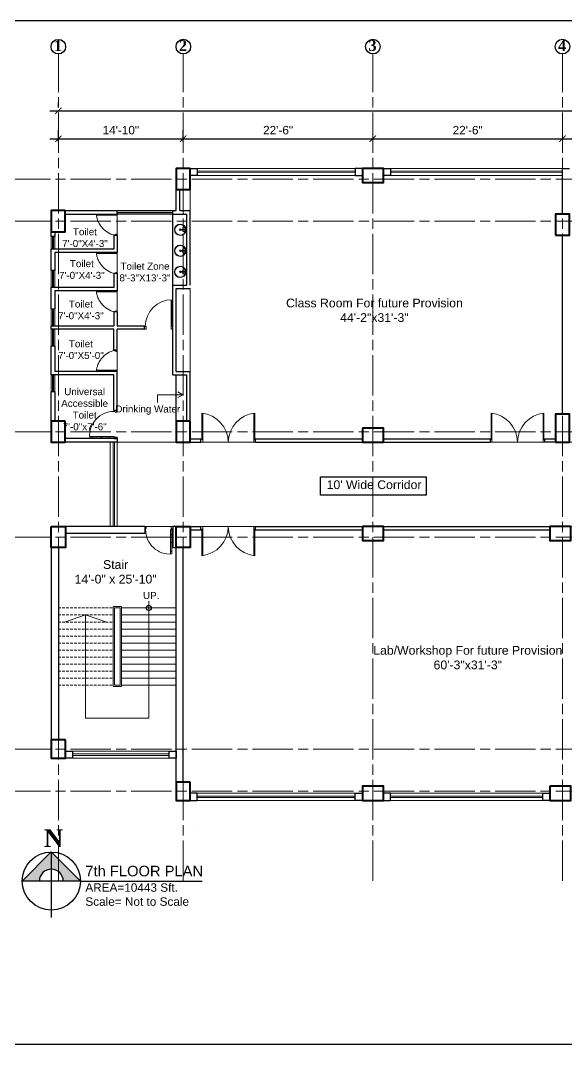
# Model space of a CAD drawing. Header units: inches. Extents: x -12 to 20935469, y -1604 to 24729220.
# Drawn here: x 20855962 to 20856740, y 24707850 to 24709308 of the extents above; entities that cross this region are included whole.
import ezdxf

# ---------------------------------------------------------------- set-up
doc = ezdxf.new("R2010")
doc.units = ezdxf.units.IN
doc.header["$LTSCALE"] = 0.03
doc.header["$MEASUREMENT"] = 0
doc.header["$PDMODE"] = 32
doc.header["$PDSIZE"] = 15
doc.linetypes.add('ACAD_ISO08W100', pattern=[36, 24, -3, 6, -3])
doc.linetypes.add('DASHED2', pattern=[0.375, 0.25, -0.125])
for name, color, linetype, lineweight in [('column', 1, 'Continuous', 40), ('Dim Line', 252, 'Continuous', 13), ('Door', 7, 'Continuous', 18), ('Gas', 21, 'Continuous', 5), ('Glass Line', 252, 'Continuous', 9), ('Grid Line', 252, 'Continuous', 18), ('Hatch', 253, 'Continuous', 15), ('Low Wall', 7, 'Continuous', 30), ('Main Wall', 7, 'Continuous', 30), ('RAIL', 23, 'Continuous', 13), ('STAIR', 46, 'Continuous', 15), ('TOILET FIXTURE', 142, 'Continuous', 5), ('wind.', 150, 'Continuous', 20)]:
    doc.layers.add(name, color=color, linetype=linetype, lineweight=lineweight)
doc.layers.add('TEXT', color=7, linetype='Continuous')
doc.styles.add('2', font='swisscl.ttf')
doc.styles.add('RomanS', font='arial.ttf', dxfattribs={"height": 12})
doc.styles.get("Standard").update_dxf_attribs({"font": 'timesbd.ttf'})
doc.dimstyles.new('Aec_Arch_I', dxfattribs={"dimscale": 96, "dimtxt": 12, "dimasz": 0.09375, "dimexe": 0.125, "dimexo": 0.125, "dimgap": 0.0625, "dimtad": 1, "dimdec": 0, "dimzin": 3, "dimdsep": 46, "dimlunit": 4, "dimtxsty": 'RomanS', "dimblk1": 'ARCHTICK', "dimblk2": 'ARCHTICK', "dimsah": 1, "dimcen": 0.09375, "dimdle": 0.125, "dimadec": 0, "dimazin": 0, "dimtfac": 0.75, "dimtdec": 0, "dimtmove": 2, "dimatfit": 3, "dimldrblk": 'ARCHTICK', "dimfxl": 1, "dimfrac": 1, "dimtolj": 1, "dimtzin": 0, "dimarcsym": 0})

# ---------------------------------------------------------------- blocks, each defined once
blk = doc.blocks.new('_ArchTick')
at = {"color": 0, "linetype": 'ByBlock', "lineweight": 35, "const_width": 0.15}
blk.add_lwpolyline([(-0.5, -0.5), (0.5, 0.5)], dxfattribs=at)
blk = doc.blocks.new('*D14')
at = {"layer": 'Defpoints', "color": 0, "transparency": 16777216}
for p in [(20831126.3, 24724578.2), (20830948.3, 24724562.3), (20831126.3, 24724562.3)]:
    blk.add_point(p, dxfattribs=at)
at = {"layer": 'Dim Line', "color": 0, "lineweight": -2, "transparency": 16777216}
for p, q in [((20830948.3, 24724574.3), (20830948.3, 24724590.2)), ((20831126.3, 24724574.3), (20831126.3, 24724590.2)), ((20830936.3, 24724578.2), (20831138.3, 24724578.2))]:
    blk.add_line(p, q, dxfattribs=at)
at = {"layer": 'Dim Line', "color": 0, "lineweight": -2, "transparency": 16777216, "xscale": 9, "yscale": 9, "zscale": 9, "rotation": 180}
blk.add_blockref('_ArchTick', (20830948.3, 24724578.2), dxfattribs=at)
at = {"layer": 'Dim Line', "color": 0, "lineweight": -2, "transparency": 16777216, "xscale": 9, "yscale": 9, "zscale": 9}
blk.add_blockref('_ArchTick', (20831126.3, 24724578.2), dxfattribs=at)
at = {"layer": 'Dim Line', "color": 0, "transparency": 16777216, "insert": (20831037.3, 24724590.3), "char_height": 12, "attachment_point": 5, "style": 'RomanS'}
blk.add_mtext('\\A1;14\'-10"', dxfattribs=at)
blk = doc.blocks.new('*D7')
at = {"layer": 'Defpoints', "color": 0, "transparency": 16777216}
for p in [(20831396.3, 24724578.2), (20831396.3, 24724578.2), (20831126.3, 24724562.3)]:
    blk.add_point(p, dxfattribs=at)
at = {"layer": 'Dim Line', "color": 0, "lineweight": -2, "transparency": 16777216}
for p, q in [((20831126.3, 24724574.3), (20831126.3, 24724590.2)), ((20831114.3, 24724578.2), (20831408.3, 24724578.2))]:
    blk.add_line(p, q, dxfattribs=at)
at = {"layer": 'Dim Line', "color": 0, "lineweight": -2, "transparency": 16777216, "xscale": 9, "yscale": 9, "zscale": 9, "rotation": 180}
blk.add_blockref('_ArchTick', (20831126.3, 24724578.2), dxfattribs=at)
at = {"layer": 'Dim Line', "color": 0, "lineweight": -2, "transparency": 16777216, "xscale": 9, "yscale": 9, "zscale": 9}
blk.add_blockref('_ArchTick', (20831396.3, 24724578.2), dxfattribs=at)
at = {"layer": 'Dim Line', "color": 0, "transparency": 16777216, "insert": (20831261.3, 24724590.3), "char_height": 12, "attachment_point": 5, "style": 'RomanS'}
blk.add_mtext('\\A1;22\'-6"', dxfattribs=at)
blk = doc.blocks.new('*D8')
at = {"layer": 'Defpoints', "color": 0, "transparency": 16777216}
for p in [(20831396.3, 24724578.2), (20831666.3, 24724578.2), (20831666.3, 24724578.2)]:
    blk.add_point(p, dxfattribs=at)
at = {"layer": 'Dim Line', "color": 0, "lineweight": -2, "transparency": 16777216}
blk.add_line((20831384.3, 24724578.2), (20831678.3, 24724578.2), dxfattribs=at)
at = {"layer": 'Dim Line', "color": 0, "lineweight": -2, "transparency": 16777216, "xscale": 9, "yscale": 9, "zscale": 9, "rotation": 180}
blk.add_blockref('_ArchTick', (20831396.3, 24724578.2), dxfattribs=at)
at = {"layer": 'Dim Line', "color": 0, "lineweight": -2, "transparency": 16777216, "xscale": 9, "yscale": 9, "zscale": 9}
blk.add_blockref('_ArchTick', (20831666.3, 24724578.2), dxfattribs=at)
at = {"layer": 'Dim Line', "color": 0, "transparency": 16777216, "insert": (20831531.3, 24724590.3), "char_height": 12, "attachment_point": 5, "style": 'RomanS'}
blk.add_mtext('\\A1;22\'-6"', dxfattribs=at)
blk = doc.blocks.new('*D9')
at = {"layer": 'Defpoints', "color": 0, "transparency": 16777216}
for p in [(20831666.3, 24724578.2), (20831844.3, 24724578.2), (20831844.3, 24724578.2)]:
    blk.add_point(p, dxfattribs=at)
at = {"layer": 'Dim Line', "color": 0, "lineweight": -2, "transparency": 16777216}
blk.add_line((20831654.3, 24724578.2), (20831856.3, 24724578.2), dxfattribs=at)
at = {"layer": 'Dim Line', "color": 0, "lineweight": -2, "transparency": 16777216, "xscale": 9, "yscale": 9, "zscale": 9, "rotation": 180}
blk.add_blockref('_ArchTick', (20831666.3, 24724578.2), dxfattribs=at)
at = {"layer": 'Dim Line', "color": 0, "lineweight": -2, "transparency": 16777216, "xscale": 9, "yscale": 9, "zscale": 9}
blk.add_blockref('_ArchTick', (20831844.3, 24724578.2), dxfattribs=at)
at = {"layer": 'Dim Line', "color": 0, "transparency": 16777216, "insert": (20831755.3, 24724590.3), "char_height": 12, "attachment_point": 5, "style": 'RomanS'}
blk.add_mtext('\\A1;14\'-10"', dxfattribs=at)
blk = doc.blocks.new('*D13')
at = {"layer": 'Defpoints', "color": 0, "transparency": 16777216}
for p in [(20830948.3, 24724610.7), (20832951.8, 24724617.8), (20832951.8, 24724610.7)]:
    blk.add_point(p, dxfattribs=at)
at = {"layer": 'Dim Line', "color": 0, "lineweight": -2, "transparency": 16777216}
for p, q in [((20830948.3, 24724622.7), (20830948.3, 24724629.8)), ((20832951.8, 24724622.7), (20832951.8, 24724629.8)), ((20830936.3, 24724617.8), (20832963.8, 24724617.8))]:
    blk.add_line(p, q, dxfattribs=at)
at = {"layer": 'Dim Line', "color": 0, "lineweight": -2, "transparency": 16777216, "xscale": 9, "yscale": 9, "zscale": 9, "rotation": 180}
blk.add_blockref('_ArchTick', (20830948.3, 24724617.8), dxfattribs=at)
at = {"layer": 'Dim Line', "color": 0, "lineweight": -2, "transparency": 16777216, "xscale": 9, "yscale": 9, "zscale": 9}
blk.add_blockref('_ArchTick', (20832951.8, 24724617.8), dxfattribs=at)
at = {"layer": 'Dim Line', "color": 0, "transparency": 16777216, "insert": (20831950, 24724629.9), "char_height": 12, "attachment_point": 5, "style": 'RomanS'}
blk.add_mtext('\\A1;166\'-11"', dxfattribs=at)
blk = doc.blocks.new('Door_45')
at = {"layer": 'Door'}
for p, q in [((1.5, 5), (1.5, 44)), ((1.5, 40), (2.2, 40)), ((2.2, 40), (2.2, 39.5)), ((2.2, 39.5), (2.7, 39.5)), ((2.7, 39.5), (2.7, 40)), ((2.7, 40), (3.5, 40)), ((3.5, 44), (3.5, 5)), ((1.5, 25.8), (2.2, 25.8)), ((2.2, 25.8), (2.2, 25.3)), ((2.2, 25.3), (2.7, 25.3)), ((2.7, 25.8), (3.5, 25.8)), ((2.7, 25.3), (2.7, 25.8)), ((0, 0), (0, 5)), ((0, 5), (1.5, 5)), ((1.5, 12.6), (2.2, 12.6)), ((3.5, 5), (1.5, 5)), ((1.5, 5), (1.5, 3)), ((1.5, 3), (2.5, 3)), ((2.2, 12.6), (2.2, 13.1)), ((2.2, 13.1), (2.7, 13.1)), ((2.5, 3), (2.5, 0)), ((2.7, 13.1), (2.7, 12.6)), ((2.7, 12.6), (3.5, 12.6)), ((42.5, 3), (42.5, 0)), ((43.5, 3), (42.5, 3)), ((45, 5), (43.5, 5)), ((43.5, 5), (43.5, 3)), ((45, 0), (45, 5)), ((2.5, 0), (0, 0)), ((42.5, 0), (45, 0))]:
    blk.add_line(p, q, dxfattribs=at)
blk.add_arc((4.7, 5.3), 38.8, 359.6233, 94.6685, dxfattribs=at)
blk = doc.blocks.new('sssss-flat-876')
at = {"layer": 'Door', "linetype": 'Continuous', "ltscale": 3}
blk.add_line((3666.5, 84027.2), (3666.5, 84055.7), dxfattribs=at)
at = {"layer": 'Door', "linetype": 'Continuous', "ltscale": 3, "extrusion": (-7.21527e-09, -3.35624e-18, 1), "elevation": 0}
for points in [[(3666.5, 84057.2), (3666.5, 84055.7), (3668.4, 84055.7), (3668.4, 84056.5), (3670.2, 84056.5), (3670.2, 84057.2)], [(3668.4, 84055.7), (3696.2, 84055.7), (3696.2, 84056.5), (3668.4, 84056.5)]]:
    blk.add_lwpolyline(points, close=True, dxfattribs=at)
at = {"layer": 'Door', "linetype": 'Continuous', "ltscale": 3, "flags": 128}
blk.add_lwpolyline([(3670.2, 84027.2, 0.04096), (3675.5, 84028.9, 0.082496), (3684.9, 84034.8, 0.052187), (3689.7, 84040, 0.043988), (3692.9, 84045, 0.036571), (3694.8, 84049.6, 0.034751), (3695.9, 84054.2, 0.011435), (3696.2, 84055.7)], format="xyb", dxfattribs=at)
at = {"layer": 'Door', "linetype": 'Continuous', "ltscale": 3}
blk.add_lwpolyline([(3666.5, 84027.2), (3666.5, 84028.7), (3668.4, 84028.7), (3668.4, 84027.9), (3670.2, 84027.9), (3670.2, 84027.2)], close=True, dxfattribs=at)
blk = doc.blocks.new('7-flat-72')
at = {"layer": 'Glass Line', "color": 8, "ltscale": 20}
for p, q in [((-64478.7, 376960.5), (-64480.3, 376960.5)), ((-64480.3, 376959.5), (-64480.3, 376960.5)), ((-64480.3, 376959.5), (-64480.3, 376960.5)), ((-64478.7, 376959.5), (-64480.3, 376959.5)), ((-64480.3, 376959.1), (-64480.3, 376959.4)), ((-64478.7, 376959.4), (-64480.3, 376959.4)), ((-64478.7, 376959.1), (-64480.3, 376959.1)), ((-64480.2, 376959.4), (-64480.2, 376959.5)), ((-64480.1, 376959.5), (-64480.1, 376960.5)), ((-64479.9, 376959.5), (-64479.9, 376960.5)), ((-64479.5, 376959.5), (-64479.5, 376960.5)), ((-64479.1, 376959.5), (-64479.1, 376960.5)), ((-64478.9, 376959.5), (-64478.9, 376960.5)), ((-64478.9, 376959.4), (-64478.9, 376959.5)), ((-64478.8, 376959.5), (-64478.8, 376960.5)), ((-64478.7, 376959.5), (-64478.7, 376960.5)), ((-64478.7, 376959.1), (-64478.7, 376959.4)), ((-64475.1, 376959.4), (-64476.9, 376959.4)), ((-64476.9, 376959.1), (-64476.9, 376959.4)), ((-64475.1, 376959.1), (-64476.9, 376959.1)), ((-64476.6, 376959.4), (-64476.6, 376966.6)), ((-64475.5, 376966.6), (-64476.6, 376966.6)), ((-64475.5, 376959.4), (-64475.5, 376966.6)), ((-64475.1, 376959.1), (-64475.1, 376959.4)), ((-64473.3, 376960.5), (-64471.7, 376960.5)), ((-64473.3, 376959.5), (-64473.3, 376960.5)), ((-64473.3, 376959.5), (-64473.3, 376960.5)), ((-64473.3, 376959.5), (-64471.7, 376959.5)), ((-64473.3, 376959.1), (-64473.3, 376959.4)), ((-64473.3, 376959.4), (-64471.7, 376959.4)), ((-64473.3, 376959.1), (-64471.7, 376959.1)), ((-64473.1, 376959.5), (-64473.1, 376960.5)), ((-64473.1, 376959.4), (-64473.1, 376959.5)), ((-64472.9, 376959.5), (-64472.9, 376960.5)), ((-64472.5, 376959.5), (-64472.5, 376960.5)), ((-64472.1, 376959.5), (-64472.1, 376960.5)), ((-64471.9, 376959.5), (-64471.9, 376960.5)), ((-64471.9, 376959.4), (-64471.9, 376959.5)), ((-64471.8, 376959.5), (-64471.8, 376960.5)), ((-64471.7, 376959.5), (-64471.7, 376960.5)), ((-64471.7, 376959.1), (-64471.7, 376959.4))]:
    blk.add_line(p, q, dxfattribs=at)
blk.add_circle((-64476, 376968.4, 0), 1.08, dxfattribs=at)
for radius, start, end in [(8.1, 273.8334, 266.1883), (7.55, 274.115, 265.9068)]:
    blk.add_arc((-64476, 376968.4, 0), radius, start, end, dxfattribs=at)
blk = doc.blocks.new('SFSFSFS-flat-72')
at = {"layer": 'TOILET FIXTURE', "ltscale": 0.2}
blk.add_lwpolyline([(-3918.5, -3608.1), (-3918.5, -3602.7), (-3923.9, -3602.7), (-3923.9, -3608.1)], close=True, dxfattribs=at)
at = {"layer": 'TOILET FIXTURE', "ltscale": 20}
blk.add_blockref('7-flat-72', (60554.8, -380567.2), dxfattribs=at)
blk = doc.blocks.new('$D40')
at = {"layer": 'Door'}
for p, q in [((1, 4), (1, 42)), ((2, 0), (2, 42)), ((1, 5), (0, 5)), ((2, 0), (0, 0)), ((2, 4), (1, 4)), ((39, 4), (38, 4)), ((38, 4), (38, 0)), ((40, 0), (38, 0)), ((40, 5), (39, 5)), ((39, 5), (39, 4))]:
    blk.add_line(p, q, dxfattribs=at)
blk.add_arc((1, 4), 38, 0, 90, dxfattribs=at)
blk = doc.blocks.new('fff')
at = {"layer": 'Grid Line', "color": 252, "linetype": 'ACAD_ISO08W100', "lineweight": 9, "ltscale": 80, "true_color": 0x939598}
for p, q in [((20830948.3, 24723521.1), (20830948.3, 24724698.8)), ((20831126.3, 24723521.1), (20831126.3, 24724698.8)), ((20831396.3, 24723521.1), (20831396.3, 24724698.8)), ((20831666.3, 24723521.1), (20831666.3, 24724698.8)), ((20833096.9, 24724520.6), (20830726.1, 24724520.6)), ((20833096.9, 24724460.6), (20830726.1, 24724460.6)), ((20833096.9, 24724160.7), (20830726.1, 24724160.7)), ((20833096.9, 24724010.7), (20830726.1, 24724010.7)), ((20833096.9, 24723708.7), (20830726.1, 24723708.7)), ((20833096.9, 24723648.8), (20830726.1, 24723648.8))]:
    blk.add_line(p, q, dxfattribs=at)
at = {"layer": 'Dim Line'}
for base, p1, p2, picture, middle in [((20832951.7523, 24724617.8128), (20830948.3088, 24724610.7482), (20832951.7523, 24724610.7482), '*D13', (20831950.0306, 24724629.9397)), ((20831126.3, 24724578.2), (20830948.3, 24724562.3), (20831126.3, 24724562.3), '*D14', (20831037.3, 24724590.3)), ((20831396.3, 24724578.2), (20831126.3, 24724562.3), (20831396.3, 24724578.2), '*D7', (20831261.3, 24724590.3)), ((20831666.3, 24724578.2), (20831396.3, 24724578.2), (20831666.3, 24724578.2), '*D8', (20831531.3, 24724590.3)), ((20831844.3, 24724578.2), (20831666.3, 24724578.2), (20831844.3, 24724578.2), '*D9', (20831755.3, 24724590.3))]:
    dim = blk.add_linear_dim(base=base, p1=p1, p2=p2, dimstyle='Aec_Arch_I', dxfattribs=at)
    dim.commit()
    dim.dimension.update_dxf_attribs({"geometry": picture, "text_midpoint": middle})

msp = doc.modelspace()

# ---------------------------------------------------------------- hatches: boundary and pattern name
at = {"layer": 'Low Wall'}
h = msp.add_hatch(color=256, dxfattribs=at)
h.paths.add_polyline_path([(20855989, 24708082.5), (20855964.6, 24708082.5), (20856006, 24708124), (20856006, 24708099.6, 0.414214)])
h.paths.add_polyline_path([(20856006, 24708099.6), (20856006, 24708124), (20856047.4, 24708082.5), (20856023, 24708082.5, 0.414214)])

# ---------------------------------------------------------------- linework, layer by layer
for p, q in [((20856178.9, 24708931.4), (20856178.9, 24709032.4)), ((20856183.9, 24708737.5), (20856183.9, 24708803.5)), ((20856094.9, 24708712.7), (20856099.9, 24708712.7)), ((20856488.9, 24708197.5), (20856488.9, 24708197.5)), ((20856215.4, 24708158.5), (20856215.4, 24708158.5)), ((20856006, 24708124), (20856006, 24708030.6)), ((20856047.4, 24708082.5), (20856220.8, 24708082.5))]:
    msp.add_line(p, q)
msp.add_lwpolyline([(20856389.2, 24708658.2), (20856539.8, 24708658.2), (20856539.8, 24708632), (20856389.2, 24708632)], close=True)
msp.add_lwpolyline([(20856047.4, 24708082.6), (20855964.6, 24708082.5)])
for centre, radius in [((20856144.8, 24708471.5), 3.61), ((20856006, 24708082.5), 41.4)]:
    msp.add_circle(centre, radius)
at = {"layer": 'column', "lineweight": 40, "ltscale": 20}
for points in [[(20856203.9, 24709097.4), (20856183.9, 24709097.4), (20856183.9, 24709067.4), (20856203.9, 24709067.4)], [(20856449, 24709097.4), (20856449, 24709077.4), (20856479, 24709077.4), (20856479, 24709097.4)], [(20856025.9, 24709037.4), (20856005.9, 24709037.4), (20856005.9, 24709007.4), (20856025.9, 24709007.4)], [(20856723.9, 24709002.5), (20856743.9, 24709002.5), (20856743.9, 24709032.5), (20856723.9, 24709032.5)], [(20856723.9, 24708707.5), (20856743.9, 24708707.5), (20856743.9, 24708747.5), (20856723.9, 24708747.5)], [(20856025.9, 24708737.5), (20856005.9, 24708737.5), (20856005.9, 24708707.5), (20856025.9, 24708707.5)], [(20856203.9, 24708737.5), (20856183.9, 24708737.5), (20856183.9, 24708707.5), (20856203.9, 24708707.5)], [(20856449, 24708727.5), (20856449, 24708707.5), (20856479, 24708707.5), (20856479, 24708727.5)], [(20856006, 24708587.5), (20856026, 24708587.5), (20856026, 24708557.5), (20856006, 24708557.5)], [(20856184, 24708587.5), (20856204, 24708587.5), (20856204, 24708557.5), (20856184, 24708557.5)], [(20856449, 24708587.5), (20856449, 24708567.5), (20856479, 24708567.5), (20856479, 24708587.5)], [(20856716, 24708587.5), (20856716, 24708567.5), (20856746, 24708567.5), (20856746, 24708587.5)], [(20856026, 24708283.5), (20856006, 24708283.5), (20856006, 24708257.5), (20856026, 24708257.5)], [(20856204, 24708223.5), (20856184, 24708223.5), (20856184, 24708197.5), (20856204, 24708197.5)], [(20856479, 24708197.5), (20856479, 24708217.5), (20856449, 24708217.5), (20856449, 24708197.5)], [(20856716, 24708217.5), (20856716, 24708197.5), (20856746, 24708197.5), (20856746, 24708217.5)]]:
    msp.add_lwpolyline(points, close=True, dxfattribs=at)
at = {"layer": 'Defpoints'}
msp.add_lwpolyline([(20855761.4, 24709308.2), (20858200.2, 24709308.2), (20858200.2, 24707849.7), (20855761.4, 24707849.7)], close=True, dxfattribs=at)
at = {"layer": 'Door'}
for p, q in [((20856220.3, 24708711.2), (20856220.3, 24708749.1)), ((20856221.6, 24708707.5), (20856221.6, 24708749)), ((20856294.4, 24708707.5), (20856294.4, 24708749)), ((20856295.7, 24708711.2), (20856295.7, 24708749.1)), ((20856632.3, 24708711.2), (20856632.3, 24708749.1)), ((20856633.6, 24708707.5), (20856633.6, 24708749.1)), ((20856706.4, 24708707.5), (20856706.4, 24708749.1)), ((20856707.7, 24708711.2), (20856707.7, 24708749.1)), ((20856220.3, 24708712.5), (20856219, 24708712.5)), ((20856221.6, 24708707.5), (20856219, 24708707.5)), ((20856221.6, 24708711.2), (20856220.3, 24708711.2)), ((20856294.4, 24708711.2), (20856295.7, 24708711.2)), ((20856294.4, 24708707.5), (20856297, 24708707.5)), ((20856295.7, 24708712.5), (20856297, 24708712.5)), ((20856632.3, 24708712.5), (20856631, 24708712.5)), ((20856633.6, 24708707.5), (20856631, 24708707.5)), ((20856633.6, 24708711.2), (20856632.3, 24708711.2)), ((20856706.4, 24708711.2), (20856707.7, 24708711.2)), ((20856706.4, 24708707.5), (20856709, 24708707.5)), ((20856707.7, 24708712.5), (20856709, 24708712.5)), ((20856221.6, 24708587.5), (20856219, 24708587.5)), ((20856220.3, 24708582.5), (20856219, 24708582.5)), ((20856220.3, 24708583.8), (20856220.3, 24708545.9)), ((20856221.6, 24708583.8), (20856220.3, 24708583.8)), ((20856221.6, 24708587.5), (20856221.6, 24708545.9)), ((20856294.4, 24708587.5), (20856294.4, 24708545.9)), ((20856294.4, 24708587.5), (20856297, 24708587.5)), ((20856294.4, 24708583.8), (20856295.7, 24708583.8)), ((20856295.7, 24708583.8), (20856295.7, 24708545.9)), ((20856295.7, 24708582.5), (20856297, 24708582.5))]:
    msp.add_line(p, q, dxfattribs=at)
for centre, start, end in [((20856215.7, 24708707), 0.5906, 83.7783), ((20856300.3, 24708707), 96.2217, 179.4094), ((20856627.7, 24708707.1), 0.5906, 83.7783), ((20856712.3, 24708707.1), 96.2217, 179.4094), ((20856215.7, 24708587.9), 276.2217, 359.4094), ((20856300.2, 24708587.9), 180.5906, 263.7783)]:
    msp.add_arc(centre, 42.3, start, end, dxfattribs=at)
at = {"layer": 'Gas', "color": 0, "lineweight": 5}
for points in [[(20856105.9, 24708473.5), (20856093.9, 24708473.5), (20856093.9, 24708359.5), (20856105.9, 24708359.5)], [(20856103.9, 24708471.5), (20856095.9, 24708471.5), (20856095.9, 24708361.5), (20856103.9, 24708361.5)]]:
    msp.add_lwpolyline(points, close=True, dxfattribs=at)
at = {"layer": 'Hatch', "lineweight": 5}
for p, q in [((20856203.9, 24709037.4), (20856203.9, 24709067.3)), ((20856203.9, 24708808.5), (20856203.9, 24708926.4))]:
    msp.add_line(p, q, dxfattribs=at)
at = {"layer": 'Low Wall', "color": 0}
msp.add_lwpolyline([(20855964.6, 24708082.5), (20856006, 24708124), (20856047.4, 24708082.5)], dxfattribs=at)
at = {"layer": 'Low Wall'}
msp.add_arc((20856006, 24708082.5), 17, 0, 180, dxfattribs=at)
at = {"layer": 'Main Wall', "lineweight": 30}
for p, q in [((20856733.9, 24709097.4), (20856743.9, 24709097.4)), ((20856733.9, 24709032.5), (20856733.9, 24709097.4)), ((20856183.9, 24709037.4), (20856183.9, 24709067.4)), ((20856188.9, 24709037.4), (20856188.9, 24709067.4)), ((20856733.9, 24709051.4), (20856733.9, 24709051.4)), ((20856025.9, 24709037.4), (20856099.9, 24709037.4)), ((20856099.9, 24709032.4), (20856099.9, 24709037.4)), ((20856178.9, 24709037.4), (20856183.9, 24709037.4)), ((20856178.9, 24709032.4), (20856178.9, 24709037.4)), ((20856188.9, 24709037.4), (20856203.9, 24709037.4)), ((20856203.9, 24708931.4), (20856203.9, 24709037.4)), ((20856733.9, 24709045.4), (20856733.9, 24709045.4)), ((20856025.9, 24709032.4), (20856099.9, 24709032.4)), ((20856178.9, 24709032.4), (20856198.9, 24709032.4)), ((20856198.9, 24708931.4), (20856198.9, 24709032.4)), ((20856005.9, 24709000.7), (20856005.9, 24709007.4)), ((20856094.9, 24709002.4), (20856099.9, 24709002.4)), ((20856094.9, 24709002.4), (20856094.9, 24708982.7)), ((20856733.9, 24708747.5), (20856733.9, 24709002.5)), ((20856094.9, 24708982.7), (20856005.9, 24708982.7)), ((20856005.9, 24708952.1), (20856005.9, 24708982.7)), ((20856099.9, 24708977.7), (20856010.9, 24708977.7)), ((20856094.9, 24708947.7), (20856094.9, 24708928.1)), ((20856099.9, 24708947.7), (20856094.9, 24708947.7)), ((20856094.9, 24708928.1), (20856005.9, 24708928.1)), ((20856005.9, 24708897.5), (20856005.9, 24708928.1)), ((20856099.9, 24708923.1), (20856010.9, 24708923.1)), ((20856010.9, 24708923.1), (20856010.9, 24708897.5)), ((20856178.9, 24708873.5), (20856178.9, 24708931.4)), ((20856178.9, 24708931.4), (20856198.9, 24708931.4)), ((20856183.9, 24708808.5), (20856183.9, 24708926.4)), ((20856183.9, 24708926.4), (20856203.9, 24708926.4)), ((20856005.9, 24708897.5), (20856010.9, 24708897.5)), ((20856099.9, 24708893.1), (20856094.9, 24708893.1)), ((20856005.9, 24708873.5), (20856094.9, 24708873.5)), ((20856005.9, 24708868.5), (20856005.9, 24708873.5)), ((20856138.9, 24708868.5), (20856138.9, 24708873.5)), ((20856178.9, 24708803.5), (20856178.9, 24708873.5)), ((20856094.9, 24708868.5), (20856005.9, 24708868.5)), ((20856094.9, 24708838.5), (20856094.9, 24708868.5)), ((20856099.9, 24708838.5), (20856099.9, 24708868.5)), ((20856138.9, 24708868.5), (20856099.9, 24708868.5)), ((20856010.9, 24708844.5), (20856005.9, 24708844.5)), ((20856005.9, 24708803.5), (20856005.9, 24708844.5)), ((20856010.9, 24708844.5), (20856010.9, 24708808.5)), ((20856099.9, 24708838.5), (20856094.9, 24708838.5)), ((20856094.9, 24708803.5), (20856005.9, 24708803.5)), ((20856099.9, 24708808.5), (20856010.9, 24708808.5)), ((20856094.9, 24708752.7), (20856094.9, 24708803.5)), ((20856099.9, 24708752.7), (20856099.9, 24708808.5)), ((20856178.9, 24708803.5), (20856198.9, 24708803.5)), ((20856183.9, 24708808.5), (20856203.9, 24708808.5)), ((20856198.9, 24708737.5), (20856198.9, 24708803.5)), ((20856203.9, 24708737.5), (20856203.9, 24708808.5)), ((20856005.9, 24708737.5), (20856005.9, 24708779.5)), ((20856010.9, 24708779.5), (20856005.9, 24708779.5)), ((20856010.9, 24708779.5), (20856010.9, 24708737.5)), ((20856099.9, 24708752.7), (20856094.9, 24708752.7)), ((20856099.9, 24708712.7), (20856025.9, 24708712.7)), ((20856099.9, 24708712.7), (20856099.9, 24708707.6)), ((20856099.9, 24708707.6), (20856025.9, 24708707.6)), ((20856204, 24708712.5), (20856219, 24708712.5)), ((20856204, 24708707.5), (20856219, 24708707.5)), ((20856219, 24708707.5), (20856219, 24708712.5)), ((20856297, 24708707.5), (20856297, 24708712.5)), ((20856297, 24708712.5), (20856449, 24708712.5)), ((20856297, 24708707.5), (20856449, 24708707.5)), ((20856479, 24708712.5), (20856631, 24708712.5)), ((20856479, 24708707.5), (20856631, 24708707.5)), ((20856631, 24708712.5), (20856631, 24708707.5)), ((20856139, 24708587.5), (20856026, 24708587.5)), ((20856139, 24708587.5), (20856139, 24708577.5)), ((20856184, 24708587.5), (20856179, 24708587.5)), ((20856179, 24708587.5), (20856179, 24708557.5)), ((20856194, 24708587.5), (20856184, 24708587.5)), ((20856204, 24708587.5), (20856219, 24708587.5)), ((20856219, 24708582.5), (20856204, 24708582.5)), ((20856219, 24708582.5), (20856219, 24708587.5)), ((20856297, 24708587.5), (20856449, 24708587.5)), ((20856297, 24708582.5), (20856297, 24708587.5)), ((20856449, 24708582.5), (20856297, 24708582.5)), ((20856479, 24708587.5), (20856716, 24708587.5)), ((20856716, 24708582.5), (20856479, 24708582.5)), ((20856139, 24708577.5), (20856026, 24708577.5)), ((20856006, 24708557.5), (20856006, 24708283.5)), ((20856016, 24708557.5), (20856016, 24708283.5)), ((20856179, 24708557.5), (20856184, 24708557.5)), ((20856184, 24708223.5), (20856184, 24708557.5)), ((20856194, 24708223.5), (20856194, 24708557.5))]:
    msp.add_line(p, q, dxfattribs=at)
for points in [[(20856203.9, 24709097.4), (20856213.9, 24709097.4), (20856213.9, 24709087.3), (20856203.9, 24709087.3)], [(20856448.9, 24709097.4), (20856438.9, 24709097.4), (20856438.9, 24709087.3), (20856448.9, 24709087.3)], [(20856478.9, 24709097.4), (20856488.9, 24709097.4), (20856488.9, 24709087.3), (20856478.9, 24709087.3)], [(20856010.9, 24709007.4), (20856010.9, 24709000.7)], [(20856010.9, 24709000.7), (20856005.9, 24709000.7)], [(20856099.9, 24709002.4), (20856099.9, 24708977.7)], [(20856010.9, 24708977.7), (20856010.9, 24708952.1)], [(20856010.9, 24708952.1), (20856005.9, 24708952.1)], [(20856099.9, 24708947.7), (20856099.9, 24708923.1)], [(20856094.9, 24708893.1), (20856094.9, 24708873.5)], [(20856099.9, 24708893.1), (20856099.9, 24708873.5)], [(20856099.9, 24708873.5), (20856138.9, 24708873.5)], [(20856203.9, 24708197.5), (20856213.9, 24708197.5), (20856213.9, 24708207.5), (20856203.9, 24708207.5)], [(20856448.9, 24708197.5), (20856438.9, 24708197.5), (20856438.9, 24708207.5), (20856448.9, 24708207.5)], [(20856478.9, 24708197.5), (20856488.9, 24708197.5), (20856488.9, 24708207.5), (20856478.9, 24708207.5)], [(20856716, 24708197.5), (20856706, 24708197.5), (20856706, 24708207.5), (20856716, 24708207.5)]]:
    msp.add_lwpolyline(points, dxfattribs=at)
msp.add_lwpolyline([(20856709, 24708712.5), (20856724, 24708712.5), (20856724, 24708707.5), (20856709, 24708707.5)], close=True, dxfattribs=at)
at = {"layer": 'Main Wall'}
for points in [[(20856026, 24708267.5), (20856036, 24708267.5), (20856036, 24708257.5), (20856026, 24708257.5)], [(20856174, 24708267.5), (20856184, 24708267.5), (20856184, 24708257.5), (20856174, 24708257.5)]]:
    msp.add_lwpolyline(points, close=True, dxfattribs=at)
at = {"layer": 'RAIL', "lineweight": 9}
for p, q in [((20856144.8, 24708481.2), (20856144.8, 24708314.5)), ((20856054.9, 24708461.5), (20856024.9, 24708451.5)), ((20856054.9, 24708314.5), (20856054.9, 24708461.5)), ((20856084.9, 24708451.5), (20856054.9, 24708461.5)), ((20856183.9, 24708451.5), (20856105.9, 24708451.5)), ((20856144.8, 24708314.5), (20856054.9, 24708314.5))]:
    msp.add_line(p, q, dxfattribs=at)
at = {"layer": 'STAIR', "color": 253, "lineweight": 5}
for p, q in [((20856193.5, 24708775.2), (20856157.2, 24708775.2)), ((20856157.2, 24708775.2), (20856157.2, 24708764)), ((20856193.5, 24708775.2), (20856186.2, 24708779.2)), ((20856193.5, 24708775.2), (20856186.2, 24708771.2))]:
    msp.add_line(p, q, dxfattribs=at)
at = {"layer": 'STAIR', "color": 32, "linetype": 'DASHED2', "lineweight": 5, "ltscale": 500}
for p, q in [((20856015.9, 24708471.5), (20856093.9, 24708471.5)), ((20856015.9, 24708461.5), (20856093.9, 24708461.5)), ((20856015.9, 24708451.5), (20856093.9, 24708451.5)), ((20856015.9, 24708441.5), (20856093.9, 24708441.5)), ((20856015.9, 24708431.5), (20856093.9, 24708431.5)), ((20856015.9, 24708421.5), (20856093.9, 24708421.5)), ((20856015.9, 24708411.5), (20856093.9, 24708411.5)), ((20856015.9, 24708401.5), (20856093.9, 24708401.5)), ((20856015.9, 24708391.5), (20856093.9, 24708391.5)), ((20856015.9, 24708381.5), (20856093.9, 24708381.5)), ((20856015.9, 24708371.5), (20856093.9, 24708371.5)), ((20856015.9, 24708361.5), (20856093.9, 24708361.5))]:
    msp.add_line(p, q, dxfattribs=at)
at = {"layer": 'STAIR', "color": 32, "lineweight": 5}
for p, q in [((20856105.9, 24708471.5), (20856183.9, 24708471.5)), ((20856105.9, 24708461.5), (20856183.9, 24708461.5)), ((20856123.9, 24708451.5), (20856183.9, 24708451.5)), ((20856105.9, 24708441.5), (20856183.9, 24708441.5)), ((20856105.9, 24708431.5), (20856183.9, 24708431.5)), ((20856105.9, 24708421.5), (20856183.9, 24708421.5)), ((20856105.9, 24708411.5), (20856183.9, 24708411.5)), ((20856105.9, 24708401.5), (20856183.9, 24708401.5)), ((20856105.9, 24708391.5), (20856183.9, 24708391.5)), ((20856105.9, 24708381.5), (20856183.9, 24708381.5)), ((20856105.9, 24708371.5), (20856183.9, 24708371.5)), ((20856105.9, 24708361.5), (20856183.9, 24708361.5))]:
    msp.add_line(p, q, dxfattribs=at)
at = {"layer": 'TEXT'}
for centre in [(20856016, 24709270.9), (20856194, 24709271), (20856464, 24709271), (20856734, 24709271)]:
    msp.add_circle(centre, 10.4, dxfattribs=at)
at = {"layer": 'wind.'}
for p, q in [((20856438.9, 24709097.4), (20856213.9, 24709097.4)), ((20856213.9, 24709093.4), (20856438.9, 24709093.5)), ((20856488.9, 24709097.4), (20856733.9, 24709097.4)), ((20856488.9, 24709093.4), (20856733.9, 24709093.5)), ((20856213.9, 24709091.4), (20856438.9, 24709091.5)), ((20856213.9, 24709087.3), (20856438.9, 24709087.4)), ((20856488.9, 24709091.4), (20856733.9, 24709091.5)), ((20856488.9, 24709087.4), (20856733.9, 24709087.4)), ((20856099.9, 24709037.4), (20856178.9, 24709037.4)), ((20856099.9, 24709035.4), (20856178.9, 24709035.4)), ((20856099.9, 24709034.4), (20856178.9, 24709034.4)), ((20856099.9, 24709032.4), (20856178.9, 24709032.4)), ((20856005.9, 24709000.7), (20856005.9, 24708982.7)), ((20856007.9, 24709000.7), (20856007.9, 24708982.7)), ((20856008.9, 24709000.7), (20856008.9, 24708982.7)), ((20856010.9, 24709000.7), (20856010.9, 24708982.7)), ((20856005.9, 24708952.1), (20856005.9, 24708928.1)), ((20856007.9, 24708952.1), (20856007.9, 24708928.1)), ((20856008.9, 24708952.1), (20856008.9, 24708928.1)), ((20856010.9, 24708952.1), (20856010.9, 24708928.1)), ((20856005.9, 24708873.5), (20856005.9, 24708897.5)), ((20856007.9, 24708873.5), (20856007.9, 24708897.5)), ((20856008.9, 24708873.5), (20856008.9, 24708897.5)), ((20856010.9, 24708873.5), (20856010.9, 24708897.5)), ((20856005.9, 24708844.5), (20856005.9, 24708868.5)), ((20856007.9, 24708844.5), (20856007.9, 24708868.5)), ((20856008.9, 24708844.5), (20856008.9, 24708868.5)), ((20856010.9, 24708844.5), (20856010.9, 24708868.5)), ((20856005.9, 24708779.5), (20856005.9, 24708803.5)), ((20856007.9, 24708779.5), (20856007.9, 24708803.5)), ((20856008.9, 24708779.5), (20856008.9, 24708803.5)), ((20856010.9, 24708779.5), (20856010.9, 24708803.5)), ((20856090, 24708587.6), (20856090, 24708707.8)), ((20856094, 24708587.6), (20856094, 24708707.8)), ((20856096, 24708587.6), (20856096, 24708707.8)), ((20856100, 24708587.6), (20856100, 24708707.8))]:
    msp.add_line(p, q, dxfattribs=at)
at = {"layer": 'wind.', "lineweight": 5}
for p, q in [((20856031, 24708267.5), (20856179, 24708267.5)), ((20856036, 24708263.5), (20856174, 24708263.5)), ((20856036, 24708261.5), (20856174, 24708261.5)), ((20856031, 24708257.5), (20856179, 24708257.5)), ((20856438.9, 24708207.5), (20856213.9, 24708207.5)), ((20856438.9, 24708203.5), (20856213.9, 24708203.5)), ((20856706, 24708207.5), (20856488.9, 24708207.5)), ((20856706, 24708203.5), (20856488.9, 24708203.5)), ((20856438.9, 24708201.5), (20856213.9, 24708201.5)), ((20856438.9, 24708197.5), (20856213.9, 24708197.5)), ((20856448.9, 24708201.5), (20856448.9, 24708201.5)), ((20856706, 24708201.5), (20856488.9, 24708201.5)), ((20856706, 24708197.5), (20856488.9, 24708197.5))]:
    msp.add_line(p, q, dxfattribs=at)
msp.add_lwpolyline([(20856100, 24708587.5), (20856100, 24708707.8), (20856921.8, 24708707.5), (20856921.8, 24709022.4), (20857101.5, 24709022.5), (20857101.5, 24708707.5), (20857935.4, 24708707.5), (20857935.4, 24708587.5), (20857224.6, 24708587.5), (20857224.6, 24708446.3), (20856921.8, 24708446.3), (20856921.8, 24708587.5)], close=True, dxfattribs=at)

# ---------------------------------------------------------------- block references
msp.add_blockref('fff', (25067.7, -15438.3))
at = {"layer": 'Door', "ltscale": 20, "xscale": -1}
for p in [(20859766.4, 24624975.2), (20859766.4, 24624920.5), (20859766.4, 24624865.9)]:
    msp.add_blockref('sssss-flat-876', p, dxfattribs=at)
at = {"layer": 'Door', "xscale": -1}
msp.add_blockref('$D40', (20856178.9, 24708868.5), dxfattribs=at)
at = {"layer": 'Door', "ltscale": 20, "rotation": 180}
msp.add_blockref('sssss-flat-876', (20859766.4, 24792865.7), dxfattribs=at)
at = {"layer": 'Door', "color": 250, "ltscale": 20, "xscale": 0.8888888888759539, "yscale": 0.8888888888759539, "zscale": 0.8888888888759539}
for p, rotation in [((20856099.8, 24708712.7), 90.00000000000001), ((20856179, 24708587.5), 180)]:
    msp.add_blockref('Door_45', p, dxfattribs=dict(at, rotation=rotation))
at = {"layer": 'TOILET FIXTURE', "ltscale": 20, "rotation": 90.00000000000001}
for p in [(20852590.8, 24712931.4), (20852590.8, 24712901.4), (20852590.8, 24712871.4)]:
    msp.add_blockref('SFSFSFS-flat-72', p, dxfattribs=at)

# ---------------------------------------------------------------- texts
msp.add_text('N', height=25.2).set_placement((20855995.4, 24708131))
at = {"layer": 'TEXT', "char_height": 15.44, "width": 227.458, "attachment_point": 8, "rotation": 0}
for s, insert in [('\\A1;1', (20856015.5, 24709264.6)), ('\\A1;2', (20856193.5, 24709264.7)), ('\\A1;3', (20856463.5, 24709264.7)), ('\\A1;4', (20856733.5, 24709264.7))]:
    msp.add_mtext(s, dxfattribs=dict(at, insert=insert))
at = {"layer": 'TEXT', "color": 30, "lineweight": 5, "ltscale": 20, "attachment_point": 2, "style": '2'}
for s, width, gutter_width, insert, char_height in [('{\\fArial|b0|i0|c0|p34;\\C0;Toilet \\P7\'-0"X4\'-3"}', 104.76, 0.5, (20856053.9, 24709012.3), 10), ('{\\fArial|b0|i0|c0|p34;\\C0;Toilet \\P7\'-0"X4\'-3"}', 104.76, 0.5, (20856049.5, 24708966.9), 10), ('{\\fArial|b0|i0|c0|p34;\\C0;Toilet Zone\\P8\'-3"X13\'-3"}', 104.76, 0.5, (20856139.4, 24708963.3), 10), ('{\\fArial|b0|i0|c0|p34;\\C0;Toilet \\P7\'-0"X4\'-3"}', 104.76, 0.5, (20856048.1, 24708909.4), 10), ('\\pxsm1;{\\fArial|b0|i0|c0|p34;\\C0;Class Room For future Provision\\P44\'-2"x31\'-3"}', 289.483, 0.5, (20856466.2, 24708912.1), 12.476), ('{\\fArial|b0|i0|c0|p34;\\C0;Toilet \\P7\'-0"X5\'-0"}', 104.76, 0.5, (20856048.1, 24708852.8), 10), ('{\\fArial|b0|i0|c0|p34;\\C0;Universal Accessible Toilet\\P7\'-0"x7\'-6"}', 89.095, 0.35, (20856053.5, 24708784.6), 10), ('\\pxsm1;{\\fArial|b0|i0|c0|p34;\\C0;Drinking Water }', 88.563, 0.282, (20856143.4, 24708759.9), 10), ("\\pxsm1,qc;{\\fArial|b0|i0|c0|p34;\\C0;10' Wide Corridor}", 227.89, 0.75, (20856465.7, 24708653.3), 12.476), ('\\pxsm1;{\\fArial|b0|i0|c0|p34;\\C0;Stair\\P14\'-0" x 25\'-10"  }', 114.807, 0.282, (20856097.6, 24708539.6), 12.476), ('{\\fArial|b0|i0|c0|p34;\\C0;UP.}', 104.76, 0.5, (20856148.3, 24708494.2), 10), ('\\pxsm1;{\\fArial|b0|i0|c0|p34;\\C0;Lab/Workshop For future Provision\\P60\'-3"x31\'-3"}', 289.483, 0.5, (20856599.2, 24708417.4), 12.476), ('\\A1;\\pxql;{\\fArial|b0|i0|c0|p34;\\C0;7th FLOOR PLAN\\P\\H0.8x;AREA=10443 Sft.\\PScale= \\H1x;Not to Scale}', 244.428, 0.5, (20856176.7, 24708104.3), 15)]:
    msp.add_mtext_dynamic_manual_height_columns(s, width=width, gutter_width=gutter_width, heights=[0], dxfattribs=dict(at, insert=insert, char_height=char_height))

doc.saveas('drawing.dxf')
